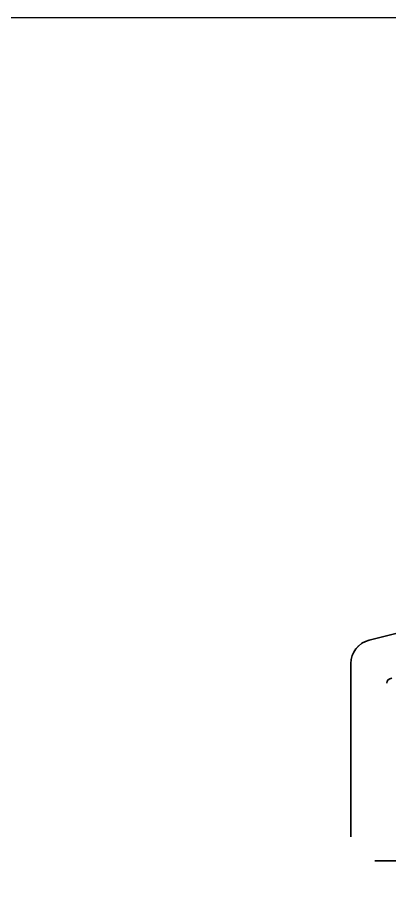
# Model space of a CAD drawing. Extents: x -442948 to -439736, y 420528 to 424220.
# Drawn here: x -442569 to -442491.6, y 423911.1 to 424094.4 of the extents above; entities that cross this region are included whole.
import ezdxf

# ---------------------------------------------------------------- set-up
doc = ezdxf.new("R2010")
doc.units = 0
doc.linetypes.add('DASHED2', pattern=[9.525, 6.35, -3.175])
doc.layers.add('GIZLI', color=8, linetype='DASHED2', lineweight=18)
doc.layers.add('GORUNEN', color=7, linetype='Continuous', lineweight=35)

msp = doc.modelspace()

# ---------------------------------------------------------------- linework, layer by layer
msp.add_lwpolyline([(-442947.93, 424094.38), (-442190.03, 424094.38), (-442190.03, 420528.11), (-442947.93, 420528.11)], close=True)
at = {"layer": 'GIZLI', "color": 6}
for points in [[(-442495.83, 423964.7), (-442481.95, 423968.17)], [(-442495.83, 423964.7), (-442497.06, 423964.22), (-442498.12, 423963.43), (-442498.93, 423962.38), (-442499.45, 423961.16), (-442499.62, 423959.85)], [(-442499.62, 423959.85), (-442499.62, 423923.76)], [(-442491.12, 423956.76), (-442491.62, 423956.63), (-442491.99, 423956.26), (-442492.12, 423955.76)], [(-442309.62, 423918.76), (-442494.62, 423918.76)]]:
    msp.add_lwpolyline(points, dxfattribs=at)
at = {"layer": 'GORUNEN', "color": 6}
for points in [[(-442495.83, 423964.7), (-442481.95, 423968.17)], [(-442495.83, 423964.7), (-442496.61, 423964.44), (-442497.34, 423964.05), (-442498, 423963.54), (-442498.56, 423962.93), (-442499.01, 423962.24), (-442499.35, 423961.48), (-442499.55, 423960.68), (-442499.62, 423959.85)], [(-442499.62, 423923.76), (-442499.62, 423959.85)], [(-442491.12, 423956.76), (-442491.5, 423956.68), (-442491.83, 423956.47), (-442492.04, 423956.14), (-442492.12, 423955.76)], [(-442494.62, 423918.76), (-442460.09, 423918.76)]]:
    msp.add_lwpolyline(points, dxfattribs=at)

doc.saveas('drawing.dxf')
